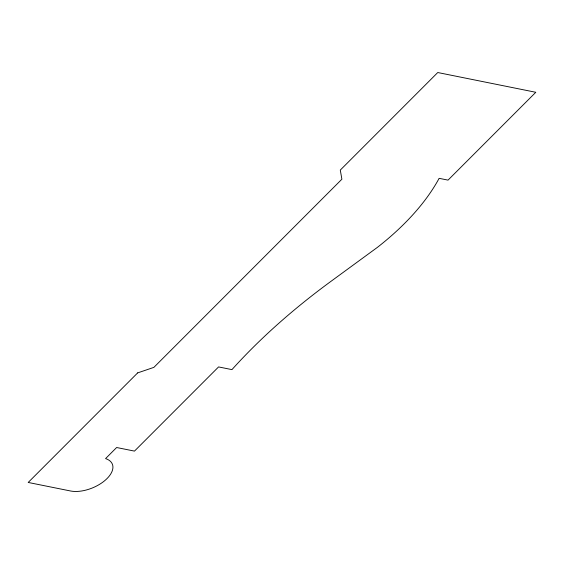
<?xml version="1.0" encoding="UTF-8"?>
<svg xmlns="http://www.w3.org/2000/svg" width="564" height="564" viewBox="0 0 564 564"><rect width="100%" height="100%" fill="white"/><g stroke="black" fill="none" stroke-linecap="round" stroke-linejoin="round"><path stroke-width="0.85" d="M137.665 372.889L28.2 482.453L70.535 490.983A27.403 14.481 -22.3 0 0 106.095 479.463A27.403 14.481 -22.3 0 0 105.574 458.595L116.642 447.513L134.472 451.108L218.578 366.924L231.945 369.617A501.544 265.031 -22.3 0 1 332.845 279.97L377.316 247.427A223.957 118.348 -22.3 0 0 439.123 178.33L448.035 180.12L535.8 92.284L437.763 72.53L340.289 170.088L341.89 179.204L153.894 367.368L137.665 372.889"/></g></svg>
